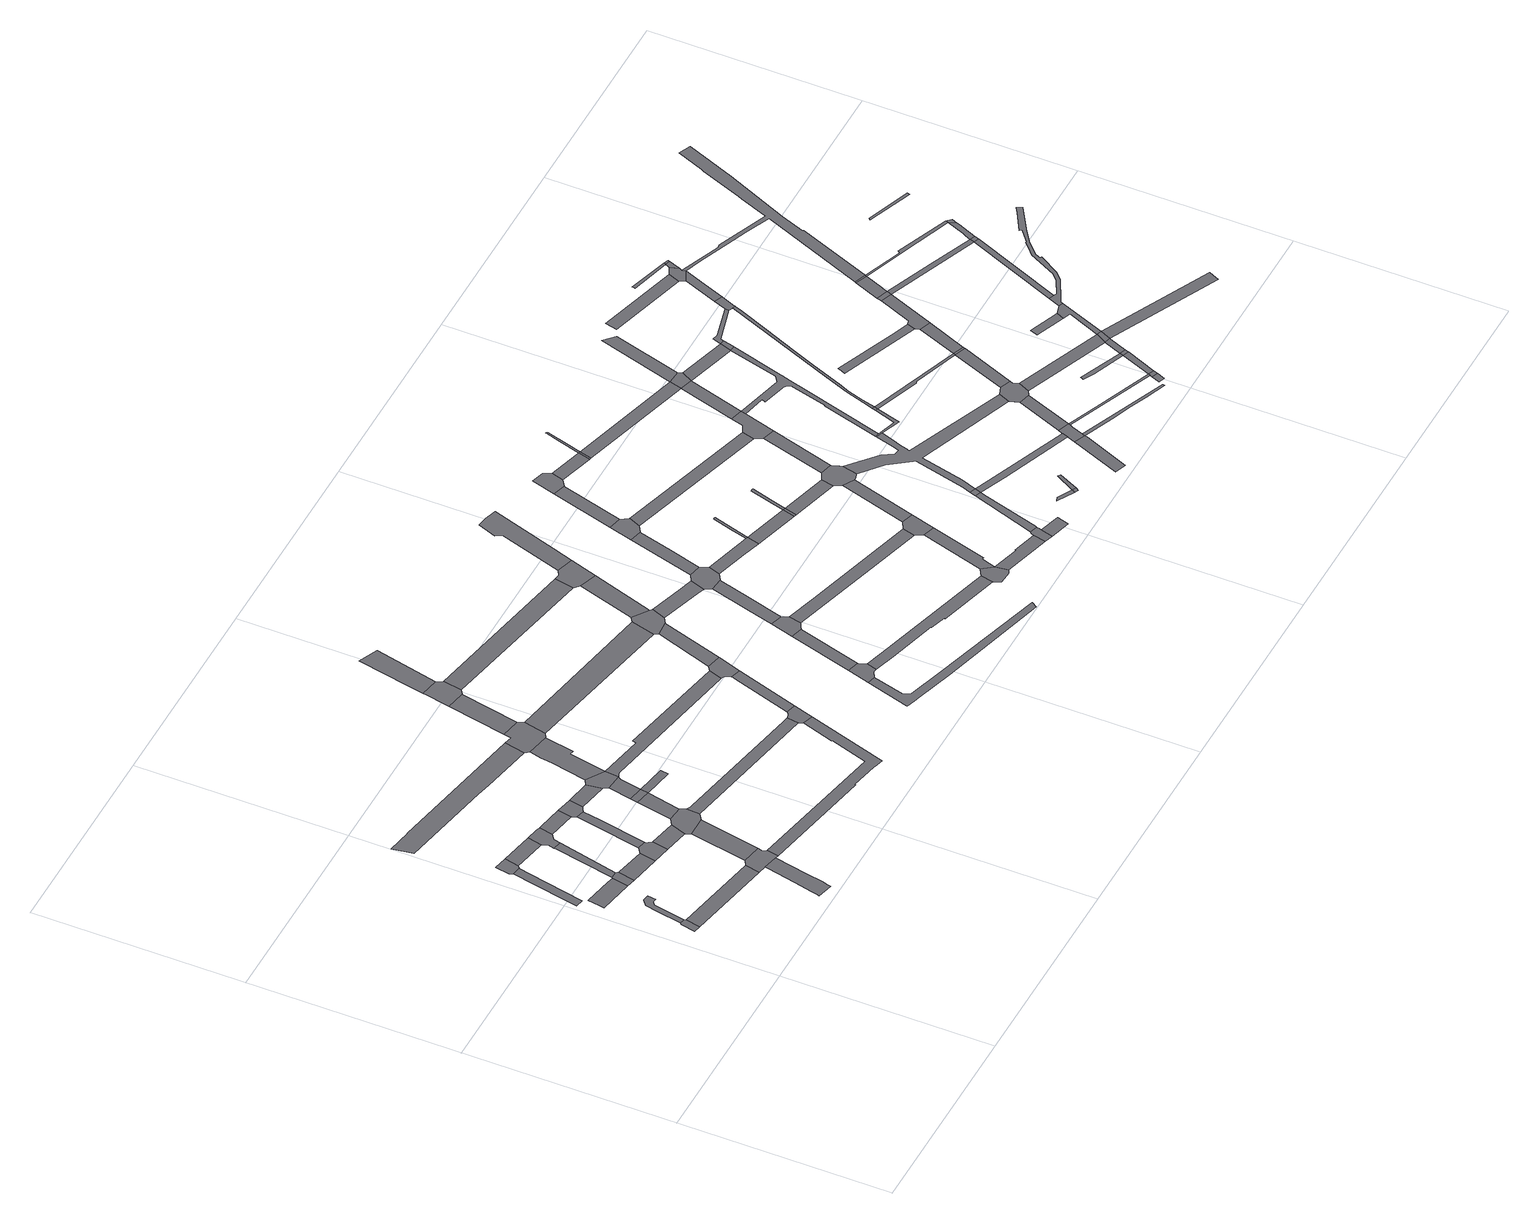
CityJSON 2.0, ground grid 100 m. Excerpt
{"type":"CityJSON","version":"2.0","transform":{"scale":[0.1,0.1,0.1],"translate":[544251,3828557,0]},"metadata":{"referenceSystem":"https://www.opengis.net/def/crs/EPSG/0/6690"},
"CityObjects":{
"road1":{"type":"Road","geometry":[{"type":"MultiSurface","lod":"1","boundaries":[[[0,1,2,3,4,5]]]}]},
"road2":{"type":"Road","geometry":[{"type":"MultiSurface","lod":"1","boundaries":[[[6,7,8,9,10,11,12,0,5]]]}]},
"road3":{"type":"Road","attributes":{"RoadStructureAttribute.sectionType":"1"},"geometry":[{"type":"MultiSurface","lod":"1","boundaries":[[[13,14,15,16,17,18,19]]]}]},
"road4":{"type":"Road","attributes":{"RoadStructureAttribute.sectionType":"1"},"geometry":[{"type":"MultiSurface","lod":"1","boundaries":[[[20,21,22,23,24,25]]]}]},
"road5":{"type":"Road","attributes":{"RoadStructureAttribute.sectionType":"1"},"geometry":[{"type":"MultiSurface","lod":"1","boundaries":[[[4,3,26,27]]]}]},
"road6":{"type":"Road","geometry":[{"type":"MultiSurface","lod":"1","boundaries":[[[28,29,25,24,30,31,32,33]]]}]},
"road7":{"type":"Road","geometry":[{"type":"MultiSurface","lod":"1","boundaries":[[[34,35,13,19,36,37]]]}]},
"road8":{"type":"Road","attributes":{"RoadStructureAttribute.sectionType":"1"},"geometry":[{"type":"MultiSurface","lod":"1","boundaries":[[[38,31,30,39,40]]]}]},
"road9":{"type":"Road","attributes":{"RoadStructureAttribute.sectionType":"1"},"geometry":[{"type":"MultiSurface","lod":"1","boundaries":[[[41,42,28,33,43]]]}]},
"road10":{"type":"Road","attributes":{"RoadStructureAttribute.sectionType":"1"},"geometry":[{"type":"MultiSurface","lod":"1","boundaries":[[[37,36,44,45,46]]]}]},
"road11":{"type":"Road","attributes":{"RoadStructureAttribute.sectionType":"1"},"geometry":[{"type":"MultiSurface","lod":"1","boundaries":[[[47,48,49,50,51,52,53,54,55,56,57]]]}]},
"road12":{"type":"Road","geometry":[{"type":"MultiSurface","lod":"1","boundaries":[[[58,40,39,59,60,61,62]]]}]},
"road13":{"type":"Road","geometry":[{"type":"MultiSurface","lod":"1","boundaries":[[[63,46,45,64,41,43,65,66,67]]]}]},
"road14":{"type":"Road","geometry":[{"type":"MultiSurface","lod":"1","boundaries":[[[68,27,26,47,57,69,70,71,72]]]}]},
"road15":{"type":"Road","attributes":{"RoadStructureAttribute.sectionType":"1"},"geometry":[{"type":"MultiSurface","lod":"1","boundaries":[[[60,59,73,74]]]}]},
"road16":{"type":"Road","attributes":{"RoadStructureAttribute.sectionType":"1"},"geometry":[{"type":"MultiSurface","lod":"1","boundaries":[[[75,76,58,62,77,78]]]}]},
"road17":{"type":"Road","attributes":{"RoadStructureAttribute.sectionType":"1"},"geometry":[{"type":"MultiSurface","lod":"1","boundaries":[[[79,68,72,80]]]}]},
"road18":{"type":"Road","attributes":{"RoadStructureAttribute.sectionType":"1"},"geometry":[{"type":"MultiSurface","lod":"1","boundaries":[[[81,67,66,82,83]]]}]},
"road19":{"type":"Road","attributes":{"RoadStructureAttribute.sectionType":"1"},"geometry":[{"type":"MultiSurface","lod":"1","boundaries":[[[84,85,86,87,88,89,90,91]]]}]},
"road20":{"type":"Road","geometry":[{"type":"MultiSurface","lod":"1","boundaries":[[[83,82,75,78,92,93,94]]]}]},
"road21":{"type":"Road","geometry":[{"type":"MultiSurface","lod":"1","boundaries":[[[95,74,73,79,80,96,97,98,99,100,101]]]}]},
"road22":{"type":"Road","attributes":{"RoadStructureAttribute.sectionType":"1"},"geometry":[{"type":"MultiSurface","lod":"1","boundaries":[[[102,95,101,103,104]]]}]},
"road23":{"type":"Road","attributes":{"RoadStructureAttribute.sectionType":"1"},"geometry":[{"type":"MultiSurface","lod":"1","boundaries":[[[94,93,105,106]]]}]},
"road24":{"type":"Road","geometry":[{"type":"MultiSurface","lod":"1","boundaries":[[[107,102,104,108]]]}]},
"road25":{"type":"Road","attributes":{"RoadStructureAttribute.sectionType":"1"},"geometry":[{"type":"MultiSurface","lod":"1","boundaries":[[[109,107,108,110,111,112,113]]]}]},
"road26":{"type":"Road","geometry":[{"type":"MultiSurface","lod":"1","boundaries":[[[114,106,105,109,113,115]]]}]},
"road27":{"type":"Road","geometry":[{"type":"MultiSurface","lod":"1","boundaries":[[[116,117,108,104]]]}]},
"road28":{"type":"Road","attributes":{"RoadStructureAttribute.sectionType":"1"},"geometry":[{"type":"MultiSurface","lod":"1","boundaries":[[[118,119,120,121,70,69,122,123,124,125,126,127]]]}]},
"road29":{"type":"Road","attributes":{"RoadStructureAttribute.sectionType":"1"},"geometry":[{"type":"MultiSurface","lod":"1","boundaries":[[[128,129,130,114,115,131,132,133]]]}]},
"road30":{"type":"Road","attributes":{"RoadStructureAttribute.sectionType":"1"},"geometry":[{"type":"MultiSurface","lod":"1","boundaries":[[[134,135,136,137,97,96,138,139]]]}]},
"road31":{"type":"Road","geometry":[{"type":"MultiSurface","lod":"1","boundaries":[[[140,141,142,91,90,128,133,143,144,145]]]}]},
"road32":{"type":"Road","attributes":{"RoadStructureAttribute.sectionType":"1"},"geometry":[{"type":"MultiSurface","lod":"1","boundaries":[[[146,140,145,147]]]}]},
"road33":{"type":"Road","attributes":{"RoadStructureAttribute.sectionType":"1"},"geometry":[{"type":"MultiSurface","lod":"1","boundaries":[[[148,149,115,113,150,151,152,153,154,155]]]}]},
"road34":{"type":"Road","geometry":[{"type":"MultiSurface","lod":"1","boundaries":[[[156,157,158,146,147,159,160,161]]]}]},
"road35":{"type":"Road","geometry":[{"type":"MultiSurface","lod":"1","boundaries":[[[162,163,164,165,166,139,138,118,127,167]]]}]},
"road36":{"type":"Road","attributes":{"RoadStructureAttribute.sectionType":"1"},"geometry":[{"type":"MultiSurface","lod":"1","boundaries":[[[168,169,170,171,156,161,172]]]}]},
"road37":{"type":"Road","attributes":{"RoadStructureAttribute.sectionType":"1"},"geometry":[{"type":"MultiSurface","lod":"1","boundaries":[[[144,143,173,174]]]}]},
"road38":{"type":"Road","attributes":{"RoadStructureAttribute.sectionType":"1"},"geometry":[{"type":"MultiSurface","lod":"1","boundaries":[[[175,176,177,178,162,167,179]]]}]},
"road39":{"type":"Road","geometry":[{"type":"MultiSurface","lod":"1","boundaries":[[[180,155,154,181,182,183,184,185,175,179,186]]]}]},
"road40":{"type":"Road","attributes":{"RoadStructureAttribute.sectionType":"1"},"geometry":[{"type":"MultiSurface","lod":"1","boundaries":[[[160,159,187,188]]]}]},
"road41":{"type":"Road","geometry":[{"type":"MultiSurface","lod":"1","boundaries":[[[189,190,191,192,193,194,195]]]}]},
"road42":{"type":"Road","attributes":{"RoadStructureAttribute.sectionType":"1"},"geometry":[{"type":"MultiSurface","lod":"1","boundaries":[[[196,197,180,186]]]}]},
"road43":{"type":"Road","attributes":{"RoadStructureAttribute.sectionType":"1"},"geometry":[{"type":"MultiSurface","lod":"1","boundaries":[[[198,189,195,199]]]}]},
"road44":{"type":"Road","geometry":[{"type":"MultiSurface","lod":"1","boundaries":[[[200,174,173,197,196,201,202,203]]]}]},
"road45":{"type":"Road","attributes":{"RoadStructureAttribute.sectionType":"1"},"geometry":[{"type":"MultiSurface","lod":"1","boundaries":[[[190,204,205,206,207,208,209,210,211,212,213,214,215,191]]]}]},
"road46":{"type":"Road","geometry":[{"type":"MultiSurface","lod":"1","boundaries":[[[216,198,199,217,218,219,220]]]}]},
"road47":{"type":"Road","attributes":{"RoadStructureAttribute.sectionType":"1"},"geometry":[{"type":"MultiSurface","lod":"1","boundaries":[[[221,200,203,222,223]]]}]},
"road48":{"type":"Road","attributes":{"RoadStructureAttribute.sectionType":"1"},"geometry":[{"type":"MultiSurface","lod":"1","boundaries":[[[224,225,202,201,226,227,228]]]}]},
"road49":{"type":"Road","attributes":{"RoadStructureAttribute.sectionType":"1"},"geometry":[{"type":"MultiSurface","lod":"1","boundaries":[[[229,194,193,230,231,232,233,234,235,236]]]}]},
"road50":{"type":"Road","attributes":{"RoadStructureAttribute.sectionType":"1"},"geometry":[{"type":"MultiSurface","lod":"1","boundaries":[[[237,238,216,220,239,240]]]}]},
"road51":{"type":"Road","geometry":[{"type":"MultiSurface","lod":"1","boundaries":[[[241,242,188,187,221,223,222,243]]]}]},
"road52":{"type":"Road","geometry":[{"type":"MultiSurface","lod":"1","boundaries":[[[244,228,227,245,246,237,240,247,248,249]]]}]},
"road53":{"type":"Road","attributes":{"RoadStructureAttribute.sectionType":"1"},"geometry":[{"type":"MultiSurface","lod":"1","boundaries":[[[250,219,218,251,252,253,254]]]}]},
"road54":{"type":"Road","geometry":[{"type":"MultiSurface","lod":"1","boundaries":[[[255,256,257,241,243,258,259,260]]]}]},
"road55":{"type":"Road","attributes":{"RoadStructureAttribute.sectionType":"1"},"geometry":[{"type":"MultiSurface","lod":"1","boundaries":[[[261,244,249,262,263]]]}]},
"road56":{"type":"Road","attributes":{"RoadStructureAttribute.sectionType":"1"},"geometry":[{"type":"MultiSurface","lod":"1","boundaries":[[[248,247,264,265,266,267]]]}]},
"road57":{"type":"Road","geometry":[{"type":"MultiSurface","lod":"1","boundaries":[[[268,236,235,269,270,271,272,273,274]]]}]},
"road58":{"type":"Road","geometry":[{"type":"MultiSurface","lod":"1","boundaries":[[[275,261,263,276,277,278]]]}]},
"road59":{"type":"Road","geometry":[{"type":"MultiSurface","lod":"1","boundaries":[[[279,280,281,282,267,266]]]}]},
"road60":{"type":"Road","attributes":{"RoadStructureAttribute.sectionType":"1"},"geometry":[{"type":"MultiSurface","lod":"1","boundaries":[[[283,268,274,284,285,286]]]}]},
"road61":{"type":"Road","attributes":{"RoadStructureAttribute.sectionType":"1"},"geometry":[{"type":"MultiSurface","lod":"1","boundaries":[[[287,288,274,273,289,290]]]}]},
"road62":{"type":"Road","geometry":[{"type":"MultiSurface","lod":"1","boundaries":[[[291,292,266,265,293,294]]]}]},
"road63":{"type":"Road","attributes":{"RoadStructureAttribute.sectionType":"1"},"geometry":[{"type":"MultiSurface","lod":"1","boundaries":[[[295,275,278,296]]]}]},
"road64":{"type":"Road","geometry":[{"type":"MultiSurface","lod":"1","boundaries":[[[297,254,253,283,286,298]]]}]},
"road65":{"type":"Road","geometry":[{"type":"MultiSurface","lod":"1","boundaries":[[[294,293,299,300]]]}]},
"road66":{"type":"Road","geometry":[{"type":"MultiSurface","lod":"1","boundaries":[[[301,302,303,304,290,289,305,306,307,308]]]}]},
"road67":{"type":"Road","geometry":[{"type":"MultiSurface","lod":"1","boundaries":[[[309,295,296,310,311,312,313]]]}]},
"road68":{"type":"Road","geometry":[{"type":"MultiSurface","lod":"1","boundaries":[[[314,315,316,317,318,294,300]]]}]},
"road69":{"type":"Road","attributes":{"RoadStructureAttribute.sectionType":"1"},"geometry":[{"type":"MultiSurface","lod":"1","boundaries":[[[306,305,319,320]]]}]},
"road70":{"type":"Road","attributes":{"RoadStructureAttribute.sectionType":"1"},"geometry":[{"type":"MultiSurface","lod":"1","boundaries":[[[321,300,299,322,323]]]}]},
"road71":{"type":"Road","attributes":{"RoadStructureAttribute.sectionType":"1"},"geometry":[{"type":"MultiSurface","lod":"1","boundaries":[[[324,297,298,325]]]}]},
"road72":{"type":"Road","attributes":{"RoadStructureAttribute.sectionType":"1"},"geometry":[{"type":"MultiSurface","lod":"1","boundaries":[[[277,276,326,327]]]}]},
"road73":{"type":"Road","attributes":{"RoadStructureAttribute.sectionType":"1"},"geometry":[{"type":"MultiSurface","lod":"1","boundaries":[[[328,312,311,329,330]]]}]},
"road74":{"type":"Road","attributes":{"RoadStructureAttribute.sectionType":"1"},"geometry":[{"type":"MultiSurface","lod":"1","boundaries":[[[331,301,308,332,333,334]]]}]},
"road75":{"type":"Road","geometry":[{"type":"MultiSurface","lod":"1","boundaries":[[[330,329,335,336,337]]]}]},
"road76":{"type":"Road","geometry":[{"type":"MultiSurface","lod":"1","boundaries":[[[338,331,334,339]]]}]},
"road77":{"type":"Road","geometry":[{"type":"MultiSurface","lod":"1","boundaries":[[[340,323,322,324,325,341,342,343,344,345,346,347]]]}]},
"road78":{"type":"Road","geometry":[{"type":"MultiSurface","lod":"1","boundaries":[[[348,349,350,351]]]}]},
"road79":{"type":"Road","geometry":[{"type":"MultiSurface","lod":"1","boundaries":[[[352,353,354,355,356,357,330,337]]]}]},
"road80":{"type":"Road","geometry":[{"type":"MultiSurface","lod":"1","boundaries":[[[351,350,358,359]]]}]},
"road81":{"type":"Road","geometry":[{"type":"MultiSurface","lod":"1","boundaries":[[[360,361,362,351,359]]]}]},
"road82":{"type":"Road","attributes":{"RoadStructureAttribute.sectionType":"1"},"geometry":[{"type":"MultiSurface","lod":"1","boundaries":[[[363,340,347,364]]]}]},
"road83":{"type":"Road","attributes":{"RoadStructureAttribute.sectionType":"1"},"geometry":[{"type":"MultiSurface","lod":"1","boundaries":[[[365,339,334,366,367,368]]]}]},
"road84":{"type":"Road","attributes":{"RoadStructureAttribute.sectionType":"1"},"geometry":[{"type":"MultiSurface","lod":"1","boundaries":[[[337,336,335,369,370]]]}]},
"road85":{"type":"Road","geometry":[{"type":"MultiSurface","lod":"1","boundaries":[[[371,372,327,326,363,364,373,374]]]}]},
"road86":{"type":"Road","geometry":[{"type":"MultiSurface","lod":"1","boundaries":[[[375,376,377,378,379,344,343,380,381,382,383,384,338,339,385,386,387,388,389,390,391,392,393,394]]]}]},
"road87":{"type":"Road","attributes":{"RoadStructureAttribute.sectionType":"1"},"geometry":[{"type":"MultiSurface","lod":"1","boundaries":[[[395,396,397,398,399,400]]]}]},
"road88":{"type":"Road","attributes":{"RoadStructureAttribute.sectionType":"1"},"geometry":[{"type":"MultiSurface","lod":"1","boundaries":[[[401,402,403,404,394,393,405,406]]]}]},
"road89":{"type":"Road","attributes":{"RoadStructureAttribute.sectionType":"1"},"geometry":[{"type":"MultiSurface","lod":"1","boundaries":[[[369,371,374,407,408]]]}]},
"road90":{"type":"Road","geometry":[{"type":"MultiSurface","lod":"1","boundaries":[[[409,410,368,367,395,400,411,412,413,414]]]}]},
"road91":{"type":"Road","geometry":[{"type":"MultiSurface","lod":"1","boundaries":[[[415,401,406,416]]]}]},
"road92":{"type":"Road","attributes":{"RoadStructureAttribute.sectionType":"1"},"geometry":[{"type":"MultiSurface","lod":"1","boundaries":[[[417,418,419,420,421,374,373,422,423,424,425,426,427,428,429,404,403,430,431,432,433,434]]]}]},
"road93":{"type":"Road","geometry":[{"type":"MultiSurface","lod":"1","boundaries":[[[370,369,408,435,436]]]}]},
"road94":{"type":"Road","attributes":{"RoadStructureAttribute.sectionType":"1"},"geometry":[{"type":"MultiSurface","lod":"1","boundaries":[[[437,409,414,438]]]}]},
"road95":{"type":"Road","attributes":{"RoadStructureAttribute.sectionType":"1"},"geometry":[{"type":"MultiSurface","lod":"1","boundaries":[[[411,400,439,440,441,442,443]]]}]},
"road96":{"type":"Road","attributes":{"RoadStructureAttribute.sectionType":"1"},"geometry":[{"type":"MultiSurface","lod":"1","boundaries":[[[444,370,436,445]]]}]},
"road97":{"type":"Road","attributes":{"RoadStructureAttribute.sectionType":"1"},"geometry":[{"type":"MultiSurface","lod":"1","boundaries":[[[435,408,446,417,447]]]}]},
"road98":{"type":"Road","geometry":[{"type":"MultiSurface","lod":"1","boundaries":[[[448,388,387,437,438,449,450,451,452]]]}]},
"road99":{"type":"Road","attributes":{"RoadStructureAttribute.sectionType":"1"},"geometry":[{"type":"MultiSurface","lod":"1","boundaries":[[[416,406,453,454,455,456]]]}]},
"road100":{"type":"Road","attributes":{"RoadStructureAttribute.sectionType":"1"},"geometry":[{"type":"MultiSurface","lod":"1","boundaries":[[[457,414,413,458,459]]]}]},
"road101":{"type":"Road","attributes":{"RoadStructureAttribute.sectionType":"1"},"geometry":[{"type":"MultiSurface","lod":"1","boundaries":[[[460,461,462,463,464,415,416,465,466,467,468,469,470,471,472]]]}]},
"road102":{"type":"Road","geometry":[{"type":"MultiSurface","lod":"1","boundaries":[[[447,417,434,473,474]]]}]},
"road103":{"type":"Road","attributes":{"RoadStructureAttribute.sectionType":"1"},"geometry":[{"type":"MultiSurface","lod":"1","boundaries":[[[455,448,452,475]]]}]},
"road104":{"type":"Road","attributes":{"RoadStructureAttribute.sectionType":"1"},"geometry":[{"type":"MultiSurface","lod":"1","boundaries":[[[476,477,478,479,480,481,482]]]}]},
"road105":{"type":"Road","geometry":[{"type":"MultiSurface","lod":"1","boundaries":[[[483,484,485,486]]]}]},
"road106":{"type":"Road","geometry":[{"type":"MultiSurface","lod":"1","boundaries":[[[459,458,483,486,487]]]}]},
"road107":{"type":"Road","attributes":{"RoadStructureAttribute.sectionType":"1"},"geometry":[{"type":"MultiSurface","lod":"1","boundaries":[[[450,449,488,489]]]}]},
"road108":{"type":"Road","attributes":{"RoadStructureAttribute.sectionType":"1"},"geometry":[{"type":"MultiSurface","lod":"1","boundaries":[[[490,491,492,493,447,474,494,495]]]}]},
"road109":{"type":"Road","geometry":[{"type":"MultiSurface","lod":"1","boundaries":[[[496,497,498,499,500,501,502]]]}]},
"road110":{"type":"Road","geometry":[{"type":"MultiSurface","lod":"1","boundaries":[[[456,455,475,503]]]}]},
"road111":{"type":"Road","attributes":{"RoadStructureAttribute.sectionType":"1"},"geometry":[{"type":"MultiSurface","lod":"1","boundaries":[[[501,459,487,504]]]}]},
"road112":{"type":"Road","attributes":{"RoadStructureAttribute.sectionType":"1"},"geometry":[{"type":"MultiSurface","lod":"1","boundaries":[[[505,456,503,506]]]}]},
"road113":{"type":"Road","attributes":{"RoadStructureAttribute.sectionType":"1"},"geometry":[{"type":"MultiSurface","lod":"1","boundaries":[[[507,508,509,510]]]}]},
"road114":{"type":"Road","geometry":[{"type":"MultiSurface","lod":"1","boundaries":[[[502,501,504,511]]]}]},
"road115":{"type":"Road","attributes":{"RoadStructureAttribute.sectionType":"1"},"geometry":[{"type":"MultiSurface","lod":"1","boundaries":[[[488,502,511,512,513]]]}]},
"road116":{"type":"Road","geometry":[{"type":"MultiSurface","lod":"1","boundaries":[[[514,515,490,495,516,517,460,472,518,519,520]]]}]},
"road117":{"type":"Road","geometry":[{"type":"MultiSurface","lod":"1","boundaries":[[[489,488,513,521]]]}]},
"road118":{"type":"Road","geometry":[{"type":"MultiSurface","lod":"1","boundaries":[[[522,523,524,482,481,505,506,525]]]}]},
"road119":{"type":"Road","geometry":[{"type":"MultiSurface","lod":"1","boundaries":[[[526,527,528,529]]]}]},
"road120":{"type":"Road","attributes":{"RoadStructureAttribute.sectionType":"1"},"geometry":[{"type":"MultiSurface","lod":"1","boundaries":[[[530,531,532,533,514,520]]]}]},
"road121":{"type":"Road","geometry":[{"type":"MultiSurface","lod":"1","boundaries":[[[534,535,536,537,538]]]}]},
"road122":{"type":"Road","geometry":[{"type":"MultiSurface","lod":"1","boundaries":[[[539,529,528,540,541,489,521,542]]]}]},
"road123":{"type":"Road","geometry":[{"type":"MultiSurface","lod":"1","boundaries":[[[543,544,510,509,533,532,545,546,547]]]}]},
"road124":{"type":"Road","geometry":[{"type":"MultiSurface","lod":"1","boundaries":[[[548,549,522,525,550]]]}]},
"road125":{"type":"Road","attributes":{"RoadStructureAttribute.sectionType":"1"},"geometry":[{"type":"MultiSurface","lod":"1","boundaries":[[[551,548,550,552,553,554,555]]]}]},
"road126":{"type":"Road","attributes":{"RoadStructureAttribute.sectionType":"1"},"geometry":[{"type":"MultiSurface","lod":"1","boundaries":[[[537,556,543,547,557,558]]]}]},
"road127":{"type":"Road","geometry":[{"type":"MultiSurface","lod":"1","boundaries":[[[538,537,558,559]]]}]},
"road128":{"type":"Road","geometry":[{"type":"MultiSurface","lod":"1","boundaries":[[[560,551,555,561]]]}]},
"road129":{"type":"Road","attributes":{"RoadStructureAttribute.sectionType":"1"},"geometry":[{"type":"MultiSurface","lod":"1","boundaries":[[[521,513,562,563]]]}]},
"road130":{"type":"Road","attributes":{"RoadStructureAttribute.sectionType":"1"},"geometry":[{"type":"MultiSurface","lod":"1","boundaries":[[[564,550,525,565,566]]]}]},
"road131":{"type":"Road","attributes":{"RoadStructureAttribute.sectionType":"1"},"geometry":[{"type":"MultiSurface","lod":"1","boundaries":[[[565,567,568,569]]]}]},
"road132":{"type":"Road","attributes":{"RoadStructureAttribute.sectionType":"1"},"geometry":[{"type":"MultiSurface","lod":"1","boundaries":[[[570,571,561,555,572,573,574]]]}]},
"road133":{"type":"Road","attributes":{"RoadStructureAttribute.sectionType":"1"},"geometry":[{"type":"MultiSurface","lod":"1","boundaries":[[[575,576,577,578,579,580,581,582,583,584,545,532,585,586,587,588,560,561,589,590,591,592,593,594]]]}]},
"road134":{"type":"Road","attributes":{"RoadStructureAttribute.sectionType":"1"},"geometry":[{"type":"MultiSurface","lod":"1","boundaries":[[[595,596,597,598,599,600,601,602,603,604,605,606,568,567,539,542,607,608,609,610,611,612,613,614,615,616]]]}]},
"road135":{"type":"Road","geometry":[{"type":"MultiSurface","lod":"1","boundaries":[[[566,565,569,617]]]}]},
"road136":{"type":"Road","attributes":{"RoadStructureAttribute.sectionType":"1"},"geometry":[{"type":"MultiSurface","lod":"1","boundaries":[[[573,618,619,566,617,620,621]]]}]},
"road137":{"type":"Road","geometry":[{"type":"MultiSurface","lod":"1","boundaries":[[[574,573,621,622]]]}]},
"road138":{"type":"Road","geometry":[{"type":"MultiSurface","lod":"1","boundaries":[[[623,624,625,626]]]}]}
},
"vertices":[
[118,513,0],[111,509,0],[97,439,0],[130,432,0],[144,502,0],[141,509,0],
[169,662,0],[184,674,0],[202,671,0],[209,710,0],[177,715,0],[152,693,0],[140,633,0],
[89,1276,0],[78,1223,0],[78,1221,0],[24,951,0],[63,946,0],[117,1215,0],[128,1268,0],
[213,896,0],[75,923,0],[67,867,0],[62,842,0],[227,811,0],[242,890,0],
[539,350,0],[553,419,0],
[245,893,0],[244,892,0],[271,802,0],[286,881,0],[282,888,0],[279,892,0],
[93,1360,0],[79,1291,0],[142,1279,0],[155,1347,0],
[292,880,0],[416,774,0],[431,852,0],
[304,1189,0],[304,1185,0],[343,1181,0],
[288,1250,0],[299,1248,0],[313,1315,0],
[580,342,0],[577,327,0],[549,190,0],[528,103,0],[523,79,0],[518,62,0],[592,44,0],[595,59,0],[601,83,0],[619,173,0],[650,326,0],
[459,872,0],[502,758,0],[516,835,0],[497,862,0],[498,863,0],
[369,1304,0],[311,1222,0],[351,1215,0],[376,1233,0],[390,1299,0],
[580,435,0],[665,323,0],[676,378,0],[665,396,0],[669,418,0],
[619,735,0],[646,808,0],
[519,1185,0],[503,1103,0],[543,1096,0],[558,1177,0],
[630,708,0],[724,709,0],
[404,1296,0],[507,1208,0],[520,1274,0],
[121,1785,0],[121,1782,0],[6,1804,0],[21,1705,0],[467,1619,0],[532,1604,0],[778,1555,0],[798,1652,0],
[570,1184,0],[584,1192,0],[597,1259,0],
[675,826,0],[757,731,0],[760,794,0],[758,798,0],[753,805,0],[750,812,0],[749,820,0],
[708,995,0],[748,829,0],[779,981,0],
[723,1165,0],[711,1238,0],
[715,1032,0],[786,1019,0],
[737,1141,0],[805,1115,0],[807,1123,0],[811,1130,0],[816,1134,0],
[738,1254,0],[822,1200,0],
[920,955,0],[927,992,0],
[1448,578,0],[1398,424,0],[1402,423,0],[1347,243,0],[1197,217,0],[1198,222,0],[1330,195,0],[1336,193,0],[1378,181,0],[1497,562,0],
[794,1536,0],[780,1479,0],[772,1423,0],[856,1379,0],[875,1375,0],[900,1514,0],
[1420,658,0],[789,780,0],[777,783,0],[768,788,0],[1437,598,0],[1445,653,0],
[844,1680,0],[837,1644,0],[817,1648,0],[925,1527,0],[948,1634,0],[933,1662,0],
[900,1962,0],[991,1945,0],
[1039,1176,0],[1034,1158,0],[823,1139,0],[829,1142,0],[835,1142,0],[843,1142,0],[1547,1007,0],[1566,1071,0],
[926,2095,0],[921,2072,0],[906,1992,0],[1012,1959,0],[1029,2048,0],[1012,2078,0],
[1480,670,0],[1476,665,0],[1470,661,0],[1463,656,0],[1454,654,0],[1527,656,0],
[989,2422,0],[979,2371,0],[972,2338,0],[933,2135,0],[1081,2383,0],
[1668,1378,0],[1698,1494,0],
[1574,972,0],[1574,968,0],[1573,964,0],[1569,953,0],[1622,957,0],
[1590,1086,0],[1554,1004,0],[1559,1000,0],[1564,995,0],[1569,986,0],[1573,976,0],[1658,1071,0],
[1779,1806,0],[1797,1898,0],
[1819,546,0],[1789,442,0],[1828,431,0],[1857,449,0],[1875,444,0],[1889,493,0],[1875,530,0],
[1750,1365,0],[1680,1360,0],
[1907,851,0],[1963,835,0],
[1723,1509,0],[1778,1382,0],[1803,1449,0],[1794,1458,0],
[1729,234,0],[1728,230,0],[1730,230,0],[1771,217,0],[1797,209,0],[1981,152,0],[2509,5,0],[2527,31,0],[1981,193,0],[1808,247,0],[1802,249,0],[1787,279,0],
[1938,959,0],[1974,842,0],[1997,853,0],[2010,912,0],[1994,943,0],
[1804,1782,0],[1889,1755,0],[1888,1755,0],
[2007,1386,0],[1969,1397,0],[1970,1322,0],[2008,1310,0],[2031,1379,0],
[1978,468,0],[1979,414,0],[2209,348,0],[2208,345,0],[2283,322,0],[2281,318,0],[2570,236,0],[2583,295,0],
[2027,1276,0],[1972,1082,0],[2046,1126,0],[2087,1270,0],
[1852,1909,0],[1823,1893,0],[1930,1884,0],
[2063,1396,0],[2010,1307,0],[2020,1289,0],[2121,1290,0],[2140,1347,0],[2122,1384,0],
[2156,870,0],[2302,766,0],[2392,740,0],[2686,656,0],[2703,714,0],
[1960,2329,0],[1928,2240,0],[1945,2211,0],[1963,1987,0],[2064,2303,0],[2008,2320,0],
[2152,1715,0],[2165,1540,0],[2210,1699,0],
[2270,1248,0],[2360,1222,0],[2376,1280,0],[2366,1283,0],
[2620,317,0],[2577,222,0],[2580,217,0],[2587,202,0],[2645,198,0],[2666,208,0],[2657,267,0],
[2183,1827,0],[2242,1721,0],[2268,1776,0],[2244,1811,0],
[2428,1456,0],[2422,1457,0],[2416,1458,0],[2389,1365,0],
[2706,619,0],[2678,335,0],[2686,333,0],[2764,602,0],
[2789,235,0],[2788,230,0],[2889,144,0],[2902,204,0],
[2579,1222,0],[2390,1276,0],[2576,1161,0],[2592,1219,0],
[2268,2126,0],[2328,2109,0],
[2740,734,0],[2797,717,0],
[2588,1157,0],[2604,1215,0],
[2915,225,0],[2914,223,0],[2907,215,0],[2907,214,0],[2930,132,0],[2947,190,0],[2950,202,0],[2953,213,0],
[2300,2241,0],[2330,2111,0],[2360,2132,0],[2377,2188,0],[2359,2224,0],
[2627,1295,0],[2653,1388,0],[2654,1390,0],[2646,1390,0],[2639,1390,0],
[3028,103,0],[3046,160,0],
[2620,1211,0],[2814,1093,0],[2826,1152,0],
[2833,1058,0],[2887,1027,0],
[2931,1517,0],[2949,1576,0],
[2524,2146,0],[2523,2085,0],[2539,2142,0],
[3017,528,0],[2957,223,0],[3034,485,0],[3045,518,0],
[2532,2082,0],[2532,2083,0],[2548,2139,0],
[3027,558,0],[3055,549,0],
[2865,1170,0],[2898,1029,0],[2916,1034,0],[2924,1035,0],[2941,1109,0],[2936,1122,0],[2929,1139,0],[2923,1155,0],
[3155,216,0],[3133,208,0],[3214,163,0],[3223,179,0],
[2566,2202,0],[2597,2315,0],[2593,2317,0],[2590,2320,0],[2589,2318,0],[2568,2244,0],
[3231,154,0],[3241,169,0],
[3285,262,0],[3280,266,0],[3274,269,0],
[2953,1481,0],[3013,1464,0],
[3125,520,0],[3173,466,0],[3509,335,0],[3520,363,0],
[3080,1925,0],[3097,1983,0],
[3003,1654,0],[2987,1595,0],[3056,1614,0],[3062,1637,0],
[3137,958,0],[3131,939,0],[3118,940,0],[3103,942,0],[3074,994,0],[3024,952,0],[3095,855,0],[3102,845,0],[3101,841,0],[3040,596,0],[3079,621,0],[3130,830,0],[3600,652,0],[3623,706,0],[3147,898,0],[3151,913,0],[3162,950,0],[3168,969,0],[3196,1048,0],[3164,1057,0],
[3493,295,0],[3401,60,0],[3455,42,0],[3543,262,0],[3547,272,0],[3547,274,0],
[3309,1131,0],[3277,1029,0],[3186,1059,0],[3166,1064,0],[3290,1012,0],[3321,1127,0],
[3065,1646,0],[3141,1907,0],
[3529,387,0],[3521,368,0],[3552,288,0],[3573,344,0],[3579,358,0],[3582,366,0],
[3315,1150,0],[3328,1146,0],
[3382,1838,0],[3318,1603,0],[3317,1600,0],[3290,1580,0],[3167,1611,0],[3162,1590,0],[3165,1589,0],[3158,1572,0],[3278,1538,0],[3281,1535,0],[3293,1516,0],[3245,1336,0],[3242,1336,0],[3301,1465,0],[3321,1536,0],[3333,1579,0],[3338,1598,0],[3406,1835,0],
[3169,1960,0],[3159,1979,0],
[3614,606,0],[3670,593,0],
[3690,216,0],[3793,177,0],[3871,143,0],[3968,105,0],[3972,115,0],
[3203,2352,0],[3254,2307,0],
[3374,1840,0],[3399,1893,0],
[3661,720,0],[3693,606,0],[3719,661,0],[3708,688,0],[3712,700,0],
[3532,1049,0],[3544,1052,0],[3761,977,0],[3765,987,0],
[3749,299,0],[4000,186,0],[4004,196,0],
[3619,1943,0],[3404,1403,0],[3367,1310,0],[3360,1290,0],[3321,1170,0],[3345,1210,0],[3367,1285,0],[3392,1340,0],[3448,1486,0],[3494,1599,0],[3560,1759,0],[3619,1900,0],[3633,1938,0],
[3414,1861,0],[3422,1890,0],
[3814,956,0],
[3757,1271,0],[3474,1384,0],[3467,1365,0],[3460,1347,0],[3743,1234,0],[3831,1199,0],[3843,1237,0],
[3995,175,0],[3980,136,0],[4007,125,0],[4024,164,0],
[4031,185,0],
[4101,444,0],[4131,496,0],
[3601,1970,0],[3439,1928,0],[3413,1936,0],[3400,1897,0],[3427,1906,0],[3598,1952,0],
[3981,394,0],[3863,445,0],[3859,436,0],[3856,428,0],[3906,403,0],[4061,341,0],[4067,358,0],
[3818,967,0],
[4089,330,0],
[3840,1177,0],[3893,1157,0],
[3306,2383,0],[3291,2325,0],[3669,2217,0],[3691,2272,0],
[4095,347,0],
[4129,434,0],[4130,436,0],
[3623,2028,0],[3603,1973,0],[3601,1951,0],[3608,1948,0],[3634,1940,0],[3635,1943,0],[3662,2013,0],
[4154,487,0],
[3927,1399,0],[3865,1243,0],[3847,1239,0],[3980,1379,0],
[4034,757,0],[4019,720,0],[4158,665,0],[4173,702,0],
[3699,2111,0],[3736,2205,0],[3740,2216,0],[3684,2190,0],
[3554,2379,0],[3553,2372,0],[3551,2364,0],[3741,2312,0],[3746,2322,0],
[4220,715,0],[4194,651,0],[4156,557,0],[4240,708,0],
[3730,2291,0],[3705,2279,0],[3735,2235,0],[3741,2244,0],[3742,2247,0],
[3934,1422,0],[3932,1413,0],[3990,1403,0],
[3982,1542,0],[3998,1424,0],[4002,1434,0],[4036,1519,0],[4036,1521,0],
[3733,2296,0],[3756,2285,0],[3763,2303,0],
[3767,2314,0],
[3985,1550,0],[4040,1529,0],
[4653,182,0],[4678,234,0],
[4219,1311,0],[4420,1205,0],[4429,1227,0],
[4244,773,0],[4268,763,0],[4445,1195,0],
[4235,1469,0],[4225,1456,0],[4230,1449,0],[4483,1355,0],[4487,1369,0],
[4382,2555,0],[4332,2426,0],[4325,2414,0],[4249,2216,0],[4240,2198,0],[4190,2066,0],[4189,2062,0],[3946,2161,0],[3928,2158,0],[3743,2232,0],[3813,2192,0],[3964,2131,0],[4062,2094,0],[4180,2042,0],[4042,1535,0],[4178,1879,0],[4172,1882,0],[4216,1997,0],[4345,2297,0],[4439,2532,0],
[4687,1136,0],[4662,1120,0],[4566,1066,0],[4573,1054,0],[4567,1048,0],[4515,1005,0],[4511,1009,0],[4468,968,0],[4452,953,0],[4386,822,0],[4356,793,0],[4282,755,0],[4245,719,0],[4261,727,0],[4367,779,0],[4401,813,0],[4459,910,0],[4452,913,0],[4466,942,0],[4523,997,0],[4588,1043,0],[4701,1113,0],
[4454,1217,0],
[4447,1268,0],[4440,1254,0],[4491,1307,0],[4496,1321,0],
[4507,1348,0],
[4363,1665,0],[4356,1657,0],[4567,1574,0],[4572,1587,0]
]}
